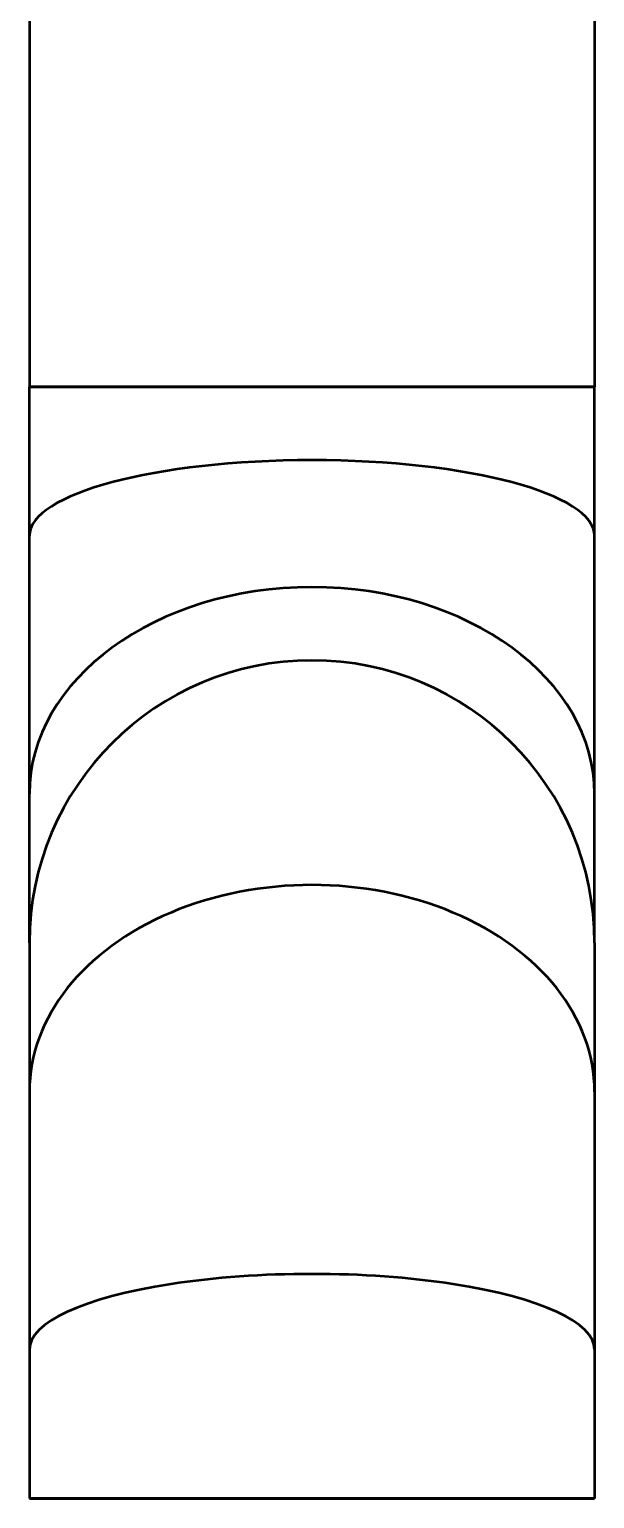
# Model space of a CAD drawing. Header units: metres. Extents: x 31500 to 1073645, y -1029792 to 61053.
# Drawn here: x 116145 to 116465, y -554715 to -553883 of the extents above; entities that cross this region are included whole.
import ezdxf

# ---------------------------------------------------------------- set-up
doc = ezdxf.new("R2010")
doc.units = ezdxf.units.M
doc.layers.add('Viditelné hrany(ISO)', color=7, linetype='Continuous', lineweight=50)

msp = doc.modelspace()

# ---------------------------------------------------------------- linework, layer by layer
at = {"layer": 'Viditelné hrany(ISO)'}
for p, q in [((116465.46, -553285.17), (116465.46, -554085.17)), ((116145.46, -553657.55), (116145.46, -554085.17)), ((116465.46, -554085.17), (116145.46, -554085.17)), ((116145.46, -554085.17), (116465.46, -554085.17)), ((116145.46, -554169.57), (116145.46, -554085.17)), ((116465.46, -554169.57), (116465.46, -554085.17)), ((116145.46, -554315.76), (116145.46, -554169.57)), ((116465.46, -554315.76), (116465.46, -554169.57)), ((116145.46, -554400.17), (116145.46, -554315.76)), ((116465.46, -554400.17), (116465.46, -554315.76)), ((116145.46, -554400.17), (116145.46, -554484.57)), ((116465.46, -554400.17), (116465.46, -554484.57)), ((116145.46, -554484.57), (116145.46, -554630.76)), ((116465.46, -554484.57), (116465.46, -554630.76)), ((116145.46, -554630.76), (116145.46, -554715.17)), ((116465.46, -554630.76), (116465.46, -554715.17)), ((116465.46, -554715.17), (116145.46, -554715.17)), ((116145.46, -554715.17), (116465.46, -554715.17))]:
    msp.add_line(p, q, dxfattribs=at)
msp.add_arc((116305.46, -554400.17), 160, 0, 180, dxfattribs=at)
for centre, major_axis, ratio, start_param, end_param in [((116305.46, -554169.57), (-160, 0), 0.267949, 3.141593, 6.283185), ((116305.46, -554315.76), (-160, 0), 0.732051, 3.141593, 6.283185), ((116305.46, -554484.57), (160, 0), 0.732051, 0, 3.141593), ((116305.46, -554630.76), (160, 0), 0.267949, 0, 3.141593)]:
    msp.add_ellipse(centre, major_axis=major_axis, ratio=ratio, start_param=start_param, end_param=end_param, dxfattribs=at)

doc.saveas('drawing.dxf')
